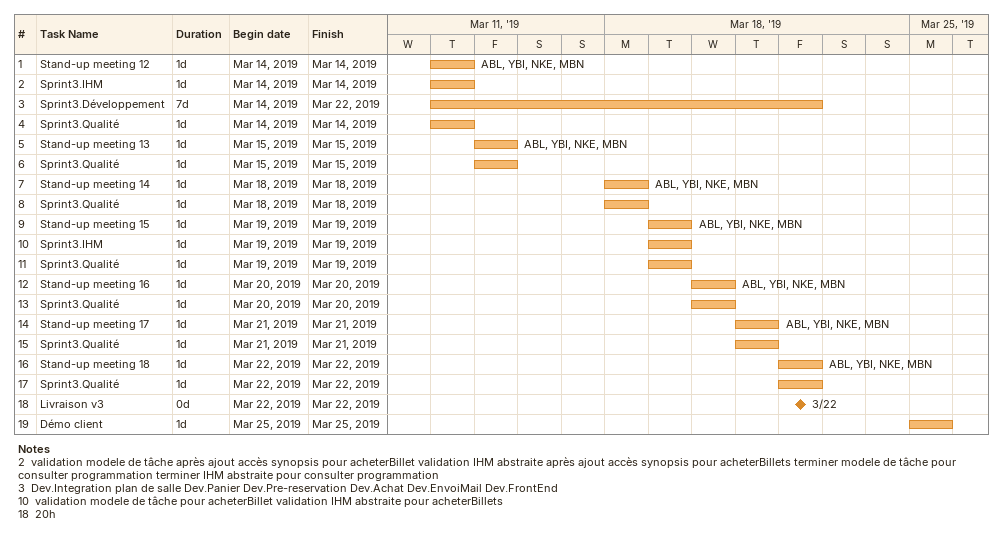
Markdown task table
| ID | Task | Duration | Start | Finish | Resources |
|---|---|---|---|---|---|
| 1 | Stand-up meeting 12 | 1d | 2019-03-14 | 2019-03-14 | ABL, YBI, NKE, MBN |
| 2 | Sprint3.IHM | 1d | 2019-03-14 | 2019-03-14 |  |
| 3 | Sprint3.Développement | 7d | 2019-03-14 | 2019-03-22 |  |
| 4 | Sprint3.Qualité | 1d | 2019-03-14 | 2019-03-14 |  |
| 5 | Stand-up meeting 13 | 1d | 2019-03-15 | 2019-03-15 | ABL, YBI, NKE, MBN |
| 6 | Sprint3.Qualité | 1d | 2019-03-15 | 2019-03-15 |  |
| 7 | Stand-up meeting 14 | 1d | 2019-03-18 | 2019-03-18 | ABL, YBI, NKE, MBN |
| 8 | Sprint3.Qualité | 1d | 2019-03-18 | 2019-03-18 |  |
| 9 | Stand-up meeting 15 | 1d | 2019-03-19 | 2019-03-19 | ABL, YBI, NKE, MBN |
| 10 | Sprint3.IHM | 1d | 2019-03-19 | 2019-03-19 |  |
| 11 | Sprint3.Qualité | 1d | 2019-03-19 | 2019-03-19 |  |
| 12 | Stand-up meeting 16 | 1d | 2019-03-20 | 2019-03-20 | ABL, YBI, NKE, MBN |
| 13 | Sprint3.Qualité | 1d | 2019-03-20 | 2019-03-20 |  |
| 14 | Stand-up meeting 17 | 1d | 2019-03-21 | 2019-03-21 | ABL, YBI, NKE, MBN |
| 15 | Sprint3.Qualité | 1d | 2019-03-21 | 2019-03-21 |  |
| 16 | Stand-up meeting 18 | 1d | 2019-03-22 | 2019-03-22 | ABL, YBI, NKE, MBN |
| 17 | Sprint3.Qualité | 1d | 2019-03-22 | 2019-03-22 |  |
| 18 | Livraison v3 | 0d | 2019-03-22 | 2019-03-22 |  |
| 19 | Démo client | 1d | 2019-03-25 | 2019-03-25 |  |

Notes
- 2: validation modele de tâche après ajout accès synopsis pour acheterBillet validation IHM abstraite après ajout accès synopsis pour acheterBillets terminer modele de tâche pour consulter programmation terminer IHM abstraite pour consulter programmation
- 3: Dev.Integration plan de salle Dev.Panier Dev.Pre-reservation Dev.Achat Dev.EnvoiMail Dev.FrontEnd
- 10: validation modele de tâche pour acheterBillet validation IHM abstraite pour acheterBillets
- 18: 20h
